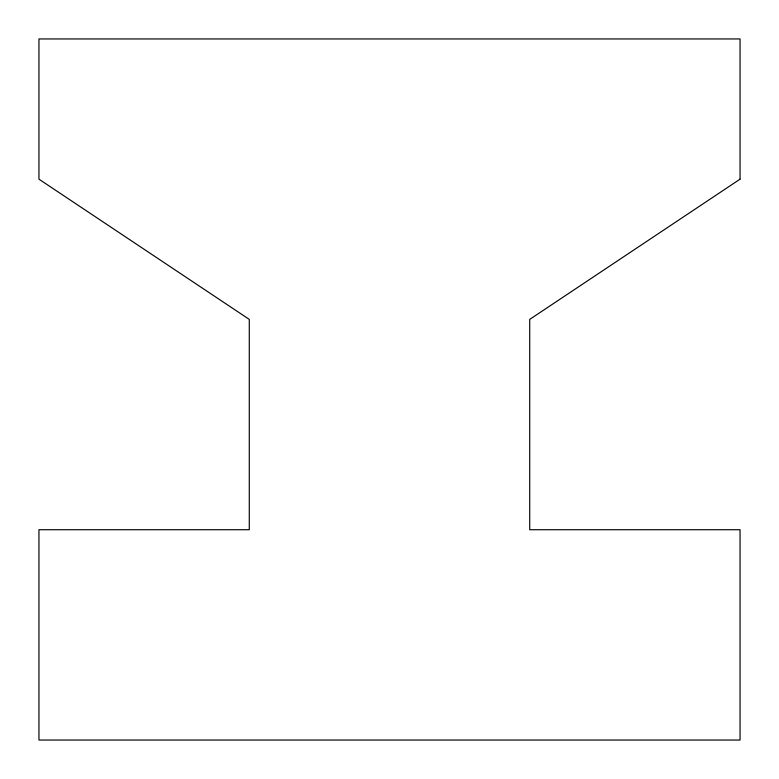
<?xml version="1.0" encoding="UTF-8"?>
<svg xmlns="http://www.w3.org/2000/svg" width="779" height="779" viewBox="0 0 779 779"><rect width="100%" height="100%" fill="white"/><g stroke="black" fill="none" stroke-linecap="round" stroke-linejoin="round"><path stroke-width="1.17" d="M740.05 179.17L529.72 319.39L529.72 529.72L740.05 529.72L740.05 740.05L38.95 740.05L38.95 529.72L249.28 529.72L249.28 319.39L38.95 179.17L38.95 38.95L740.05 38.95L740.05 179.17"/></g></svg>
